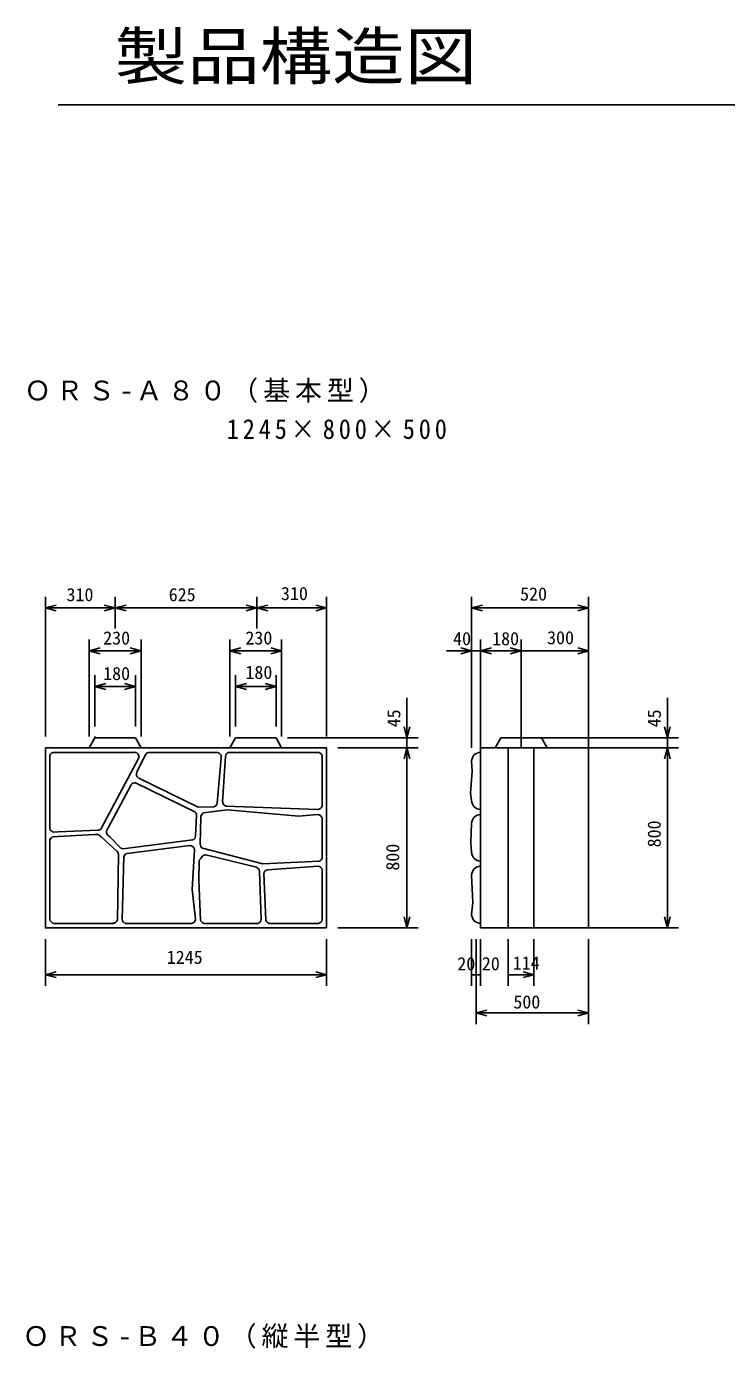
# Model space of a CAD drawing. Units: millimetres, scale not verified. Extents: x -9126 to 9476, y -6334 to 6177.
# Drawn here: x -1784 to 1327, y 300 to 6177 of the extents above; entities that cross this region are included whole.
import ezdxf
from ezdxf.enums import TextEntityAlignment as Align

# ---------------------------------------------------------------- set-up
doc = ezdxf.new("R2010")
doc.units = ezdxf.units.MM
doc.header["$LTSCALE"] = 40
doc.layers.add('0-0', color=2, linetype='Continuous')
doc.styles.add('ＭＳ ゴシック', font='')
doc.styles.get('ＭＳ ゴシック').set_extended_font_data('MS Gothic')

msp = doc.modelspace()

# ---------------------------------------------------------------- linework, layer by layer
at = {"layer": '0-0', "color": 7}
for p, q in [((-1699.88, 3019.81), (-1699.88, 3641.88)), ((-1699.88, 3591.88), (-1651.58, 3604.82)), ((-1699.88, 3591.88), (-449.88, 3591.88)), ((-1699.88, 3591.88), (-1651.58, 3578.94)), ((-1389.88, 3591.88), (-1438.17, 3604.82)), ((-1389.88, 3591.88), (-1438.17, 3578.94)), ((-1389.88, 3501.32), (-1389.88, 3641.88)), ((-1389.88, 3591.88), (-1341.58, 3604.82)), ((-1389.88, 3591.88), (-1341.58, 3578.94)), ((-759.88, 3591.88), (-808.18, 3604.82)), ((-759.88, 3591.88), (-808.18, 3578.94)), ((-759.88, 3501.32), (-759.88, 3641.88)), ((-759.88, 3591.88), (-711.58, 3604.82)), ((-759.88, 3591.88), (-711.58, 3578.94)), ((-449.88, 3591.88), (-498.17, 3604.82)), ((-449.88, 3591.88), (-498.17, 3578.94)), ((-449.88, 3019.81), (-449.88, 3641.88)), ((194.42, 3369.82), (194.42, 3641.82)), ((194.42, 3591.88), (242.72, 3604.82)), ((194.42, 3591.88), (714.42, 3591.88)), ((194.42, 3591.88), (242.72, 3578.94)), ((714.42, 3591.88), (666.13, 3604.82)), ((714.42, 3591.88), (666.13, 3578.94)), ((714.42, 3369.82), (714.42, 3641.88)), ((-1504.88, 3019.81), (-1504.88, 3451.28)), ((-1504.88, 3401.29), (-1456.59, 3414.23)), ((-1274.88, 3401.29), (-1323.18, 3414.23)), ((-1274.88, 3019.81), (-1274.88, 3451.28)), ((-879.88, 3019.81), (-879.88, 3451.28)), ((-879.88, 3401.29), (-831.58, 3414.23)), ((-649.88, 3401.29), (-698.17, 3414.23)), ((-649.88, 3019.81), (-649.88, 3451.28)), ((194.42, 3401.29), (146.13, 3414.23)), ((234.42, 3369.82), (234.42, 3451.28)), ((234.42, 3401.29), (282.72, 3414.23)), ((414.42, 3401.29), (366.13, 3414.23)), ((414.42, 3369.82), (414.42, 3451.28)), ((714.42, 3401.29), (666.13, 3414.23)), ((-1504.88, 3401.29), (-1274.88, 3401.29)), ((-1504.88, 3401.29), (-1456.59, 3388.35)), ((-1274.88, 3401.29), (-1323.18, 3388.35)), ((-879.88, 3401.29), (-649.88, 3401.29)), ((-879.88, 3401.29), (-831.58, 3388.35)), ((-649.88, 3401.29), (-698.17, 3388.35)), ((194.42, 3401.29), (83.04, 3401.29)), ((194.42, 3401.29), (146.13, 3388.35)), ((194.42, 3401.29), (714.42, 3401.29)), ((194.42, 2969.82), (194.42, 3369.82)), ((234.42, 3401.29), (282.72, 3388.35)), ((234.42, 2969.82), (234.42, 3369.82)), ((414.42, 3401.29), (366.13, 3388.35)), ((414.42, 2969.82), (414.42, 3369.82)), ((714.42, 3401.29), (666.13, 3388.35)), ((714.42, 2969.82), (714.42, 3369.82)), ((-1479.88, 3064.82), (-1479.88, 3292.47)), ((-1299.88, 3064.82), (-1299.88, 3292.47)), ((-854.88, 3064.82), (-854.88, 3292.47)), ((-674.88, 3064.82), (-674.88, 3292.47)), ((-1479.88, 3242.46), (-1431.58, 3255.4)), ((-1479.88, 3242.46), (-1299.88, 3242.46)), ((-1479.88, 3242.46), (-1431.58, 3229.52)), ((-1299.88, 3242.46), (-1348.18, 3255.4)), ((-1299.88, 3242.46), (-1348.18, 3229.52)), ((-854.88, 3242.46), (-806.58, 3255.4)), ((-854.88, 3242.46), (-674.88, 3242.46)), ((-854.88, 3242.46), (-806.58, 3229.52)), ((-674.88, 3242.46), (-723.17, 3255.4)), ((-674.88, 3242.46), (-723.17, 3229.52)), ((-93.13, 3192.35), (-93.13, 2169.82)), ((1064.42, 3014.82), (1064.42, 3192.35)), ((-93.13, 3014.81), (-106.07, 3063.11)), ((-93.13, 3014.81), (-80.19, 3063.11)), ((1064.42, 3014.82), (1051.48, 3063.12)), ((-1479.88, 3014.81), (-1479.88, 3019.81)), ((-623.67, 3014.81), (-43.12, 3014.81)), ((504.42, 3014.82), (1114.42, 3014.82)), ((-399.88, 2969.82), (-43.12, 2969.82)), ((-93.13, 2969.82), (-106.07, 2921.52)), ((-93.13, 2969.82), (-80.19, 2921.52)), ((714.42, 2969.82), (1114.42, 2969.82)), ((1064.42, 2969.82), (1051.49, 2921.52)), ((1064.42, 2969.82), (1064.42, 2169.82)), ((1064.42, 2969.82), (1077.37, 2921.52)), ((-93.13, 2169.82), (-106.07, 2218.11)), ((-93.13, 2169.82), (-80.19, 2218.11)), ((1064.42, 2169.82), (1051.49, 2218.11)), ((1064.42, 2169.82), (1077.37, 2218.11)), ((-1699.88, 2119.82), (-1699.88, 1911.66)), ((-449.88, 2119.82), (-449.88, 1911.66)), ((-399.88, 2169.82), (-43.12, 2169.82)), ((194.42, 2119.82), (194.42, 1911.66)), ((214.41, 2119.82), (214.41, 1911.66)), ((234.42, 2119.82), (234.42, 1911.66)), ((357.42, 2119.82), (357.42, 1911.66)), ((471.42, 2119.82), (471.42, 1911.66)), ((714.42, 2169.82), (1114.42, 2169.82)), ((-1699.88, 1961.66), (-1651.58, 1974.6)), ((-1699.88, 1961.66), (-449.88, 1961.66)), ((-1699.88, 1961.66), (-1651.58, 1948.72)), ((-449.88, 1961.66), (-498.17, 1974.6)), ((-449.88, 1961.66), (-498.17, 1948.72)), ((194.42, 1961.66), (234.42, 1961.66)), ((357.42, 1961.66), (471.42, 1961.66)), ((471.42, 1961.66), (423.13, 1974.61)), ((471.42, 1961.66), (423.13, 1948.72)), ((214.41, 1911.66), (214.41, 1741.62)), ((214.41, 1791.61), (262.71, 1804.55)), ((714.42, 1791.61), (214.41, 1791.61)), ((214.41, 1791.61), (262.71, 1778.67)), ((714.42, 1791.61), (666.13, 1804.55)), ((714.42, 1791.61), (666.13, 1778.67))]:
    msp.add_line(p, q, dxfattribs=at)
at = {"layer": '0-0'}
for p, q in [((-1479.88, 3014.81), (-1504.88, 2969.82)), ((-1479.88, 3014.81), (-1299.88, 3014.81)), ((-1299.88, 3014.81), (-1274.88, 2969.82)), ((-854.88, 3014.81), (-879.88, 2969.82)), ((-854.88, 3014.81), (-674.88, 3014.81)), ((-674.88, 3014.81), (-649.88, 2969.82)), ((324.42, 3014.82), (299.42, 2969.82)), ((324.42, 3014.82), (504.42, 3014.82)), ((504.42, 3014.82), (529.42, 2969.82)), ((-1699.88, 2969.82), (-449.88, 2969.82)), ((-1665.87, 2949.82), (-1308.78, 2949.82)), ((-1255.43, 2939.02), (-1293.59, 2862.71)), ((-1237.31, 2949.82), (-934.45, 2949.82)), ((-885.38, 2949.82), (-487.25, 2949.82)), ((-449.88, 2969.82), (-449.88, 2169.82)), ((234.42, 2969.82), (714.42, 2969.82)), ((234.42, 2969.82), (234.42, 2169.82)), ((357.42, 2969.82), (357.42, 2169.82)), ((471.42, 2969.82), (471.42, 2169.82)), ((714.42, 2969.82), (714.42, 2169.82)), ((-1679.88, 2933.03), (-1679.88, 2634.2)), ((-1451.84, 2611.67), (-1286.4, 2922.44)), ((-935.87, 2723.98), (-919.17, 2926.33)), ((-899.51, 2931.93), (-912.03, 2729.33)), ((-469.88, 2934.23), (-469.88, 2712.46)), ((-1285.05, 2835.24), (-1021.06, 2706.05)), ((-1319.33, 2805.95), (-1420.47, 2613.79)), ((-1299.24, 2813.86), (-1035.77, 2686.28)), ((-1021.06, 2706.05), (-951.58, 2708.54)), ((-896.2, 2711.43), (-491.03, 2696.51)), ((-1032.25, 2578.18), (-1027.59, 2671.36)), ((-1009.35, 2664.59), (-1011.79, 2540.16)), ((-996.78, 2680.64), (-892.11, 2694.06)), ((-892.11, 2694.06), (-574.24, 2667.07)), ((-574.24, 2667.07), (-490.91, 2673.2)), ((-469.88, 2657.02), (-469.88, 2481.48)), ((-1679.88, 2634.2), (-1679.88, 2609.25)), ((-1642.46, 2596.24), (-1664.69, 2595.48)), ((-1642.46, 2596.24), (-1465, 2603.72)), ((-1465, 2603.72), (-1462.96, 2603.79)), ((-1420.5, 2613.89), (-1426.35, 2603.58)), ((-1679.88, 2536.56), (-1679.88, 2561.28)), ((-1679.88, 2536.56), (-1679.88, 2207.22)), ((-1642.46, 2576.66), (-1665.92, 2575.13)), ((-1642.46, 2576.66), (-1481.57, 2585.22)), ((-1481.39, 2585.18), (-1471.73, 2585.55)), ((-1452.06, 2574.57), (-1460.78, 2582.35)), ((-1452.06, 2574.57), (-1381.66, 2511.22)), ((-1414.01, 2574.23), (-1423.75, 2583.28)), ((-1414.01, 2574.23), (-1362.58, 2522.8)), ((-1356.01, 2520.63), (-1045.23, 2560.55)), ((-1336.63, 2500.91), (-1057.77, 2535.44)), ((-1375.05, 2497.05), (-1379.96, 2204.55)), ((-1358.42, 2206.48), (-1351.24, 2486.86)), ((-1037.39, 2516.05), (-1048.05, 2340.21)), ((-1010.91, 2477.51), (-999.8, 2489.8)), ((-1001.69, 2523.45), (-733.17, 2454.16)), ((-986.44, 2494.28), (-762.1, 2439.57)), ((-1016.01, 2466.26), (-1018.06, 2382.19)), ((-747.67, 2420.87), (-740.68, 2206.49)), ((-733.17, 2454.16), (-483.85, 2466.26)), ((-729.51, 2412.1), (-720.28, 2204.38)), ((-711.52, 2428.43), (-486.79, 2443.56)), ((-469.88, 2427.74), (-469.88, 2205.47)), ((-1018.06, 2382.19), (-1011.05, 2204.56)), ((-1048.05, 2340.21), (-1032.84, 2207.72)), ((-1664.33, 2189.82), (-1397.05, 2189.82)), ((-1343.94, 2189.82), (-1049.97, 2189.82)), ((-996.86, 2189.82), (-756.44, 2189.82)), ((-704.68, 2189.82), (-485.73, 2189.82)), ((234.42, 2169.82), (714.42, 2169.82))]:
    msp.add_line(p, q, dxfattribs=at)
at = {"layer": '0-0', "color": 3}
msp.add_lwpolyline([(-1642.47, 5829.04), (322.72, 5829.04), (3335.79, 5829.04), (3936.47, 5829.04)], dxfattribs=at)
at = {"layer": '0-0', "color": 7}
for points in [[(1064.42, 2969.82), (1064.42, 3014.82), (1077.36, 3063.12)], [(714.42, 2119.82), (714.42, 1911.66), (714.42, 1741.62)]]:
    msp.add_lwpolyline(points, dxfattribs=at)
at = {"layer": '0-0'}
for points in [[(-1699.88, 2969.82), (-1699.88, 2169.82), (-449.88, 2169.82)], [(194.42, 2910.16), (197.02, 2866.94), (189.18, 2768.31), (194.42, 2736.51)], [(194.42, 2633.2), (190.3, 2547.51), (194.42, 2506.26)], [(194.42, 2403.64), (199.27, 2281.87), (194.42, 2229.81)]]:
    msp.add_lwpolyline(points, dxfattribs=at)
for centre, radius, start, end in [((-1660.01, 2930.7), 20, 107.03438, 186.70071), ((-1304.47, 2930.29), 20, 340.89958, 103.91058), ((-1237.5, 2930.29), 20, 80.89696, 153.40482), ((-938.77, 2930.29), 20, 348.61212, 77.52431), ((-879.52, 2930.7), 20, 107.03438, 176.45993), ((-489.48, 2930.29), 20, 11.35864, 83.45766), ((234.42, 2910.16), 40, 90, 180), ((-1275.65, 2853.17), 20, 153.89445, 240.37773), ((-1303.66, 2794.32), 20, 77.26294, 143.41661), ((-955.42, 2728.16), 20, 281.06914, 347.94539), ((-892.1, 2731.01), 20, 168.12286, 258.16324), ((-489.48, 2716.39), 20, 262.84901, 348.64136), ((234.42, 2736.51), 40, 180, 270), ((-1047.55, 2670.12), 20, 3.53294, 53.90584), ((-989.51, 2662.01), 20, 111.30324, 172.60913), ((-489.48, 2653.08), 20, 11.35864, 94.05002), ((234.42, 2633.2), 40, 90, 180), ((-1660.64, 2615.24), 20, 197.00383, 257.8669), ((-1467.9, 2623.19), 20, 284.42245, 324.57307), ((-1408.03, 2595.6), 20, 156.9446, 218.97514), ((-1660.64, 2555.83), 20, 105.3127, 164.19742), ((-1471.65, 2565.66), 20, 57.04251, 91.93835), ((-1057.29, 2515.49), 20, 356.98105, 92.03323), ((-1052.42, 2579.22), 20, 289.92546, 357.04597), ((-991.54, 2541.06), 20, 174.89238, 238.88521), ((-1395.39, 2496.82), 20, 2.1134, 47.87096), ((-1353.18, 2541.06), 20, 240.88455, 261.68791), ((-1331.67, 2481.4), 20, 105.00737, 164.37257), ((-996.01, 2463.94), 20, 137.6929, 173.40486), ((-987.17, 2474.29), 20, 87.92014, 129.18629), ((-489.48, 2485.46), 20, 286.33046, 348.53279), ((234.42, 2506.26), 40, 180, 270), ((-767.9, 2420.11), 20, 3.99335, 74.77098), ((-709.86, 2408.34), 20, 96.45561, 169.1772), ((-489.48, 2423.77), 20, 9.9366, 83.42654), ((234.42, 2403.64), 40, 90, 180), ((-1660.01, 2209.46), 20, 186.97459, 257.32506), ((-1399.44, 2209.87), 20, 262.84161, 345.14067), ((-1338.55, 2209.46), 20, 188.37865, 253.49513), ((-1052.83, 2209.46), 20, 277.63333, 359.10117), ((-991.54, 2209.87), 20, 194.49467, 253.32326), ((-760.19, 2209.46), 20, 280.80887, 351.34761), ((-700.94, 2209.46), 20, 194.72478, 259.19113), ((-489.48, 2209.46), 20, 280.78729, 348.4966), ((234.42, 2229.81), 40, 180, 270)]:
    msp.add_arc(centre, radius, start, end, dxfattribs=at)

# ---------------------------------------------------------------- texts
at = {"layer": '0-0', "style": 'ＭＳ ゴシック', "width": 1.15}
msp.add_text('製品構造図', height=205.3, dxfattribs=at).set_placement((-1391.69, 5880.38), align=Align.BOTTOM_LEFT)
at = {"layer": '0-0', "color": 7, "style": 'ＭＳ ゴシック'}
for s, p in [('310', (-1606.04, 3604.45)), ('625', (-1151.7, 3604.45)), ('230', (-1443.07, 3411.84)), ('40', (111.94, 3408.77)), ('180', (285.66, 3408.78)), ('300', (529.69, 3412.91)), ('180', (-1443.07, 3253.82)), ('1245', (-1160.46, 1992.21)), ('20', (130.92, 1963.38)), ('20', (239.86, 1963.65)), ('114', (376.91, 1966.44)), ('500', (379.89, 1793.61))]:
    msp.add_text(s, height=58.65, dxfattribs=at).set_placement(p, align=Align.BOTTOM_LEFT)
for s, rotation, p in [('310', 0.001, (-652.91, 3609.39)), ('520', 0.001, (409.74, 3607.31)), ('230', 0.001, (-810.94, 3411.84)), ('180', 0.001, (-810.94, 3258.76)), ('45', 90, (-104.75, 3061.22)), ('45', 90, (1052.81, 3061.22)), ('800', 90, (1052.56, 2527.56)), ('800', 90, (-109.68, 2424.16))]:
    msp.add_text(s, height=58.65, rotation=rotation, dxfattribs=at).set_placement(p, align=Align.BOTTOM_LEFT)
at = {"layer": '0-0', "color": 7, "char_height": 87.98, "attachment_point": 7, "style": 'ＭＳ ゴシック'}
for s, insert in [('\\T1.18;ＯＲＳ-Ａ８０（基本型）', (-1794.29, 4503.26)), ('\\T1.32;\\W0.9;1245×800×500', (-893.75, 4342.02)), ('\\T1.18;ＯＲＳ-Ｂ４０（縦半型）', (-1801.38, 299.52))]:
    msp.add_mtext(s, dxfattribs=dict(at, insert=insert))

doc.saveas('drawing.dxf')
